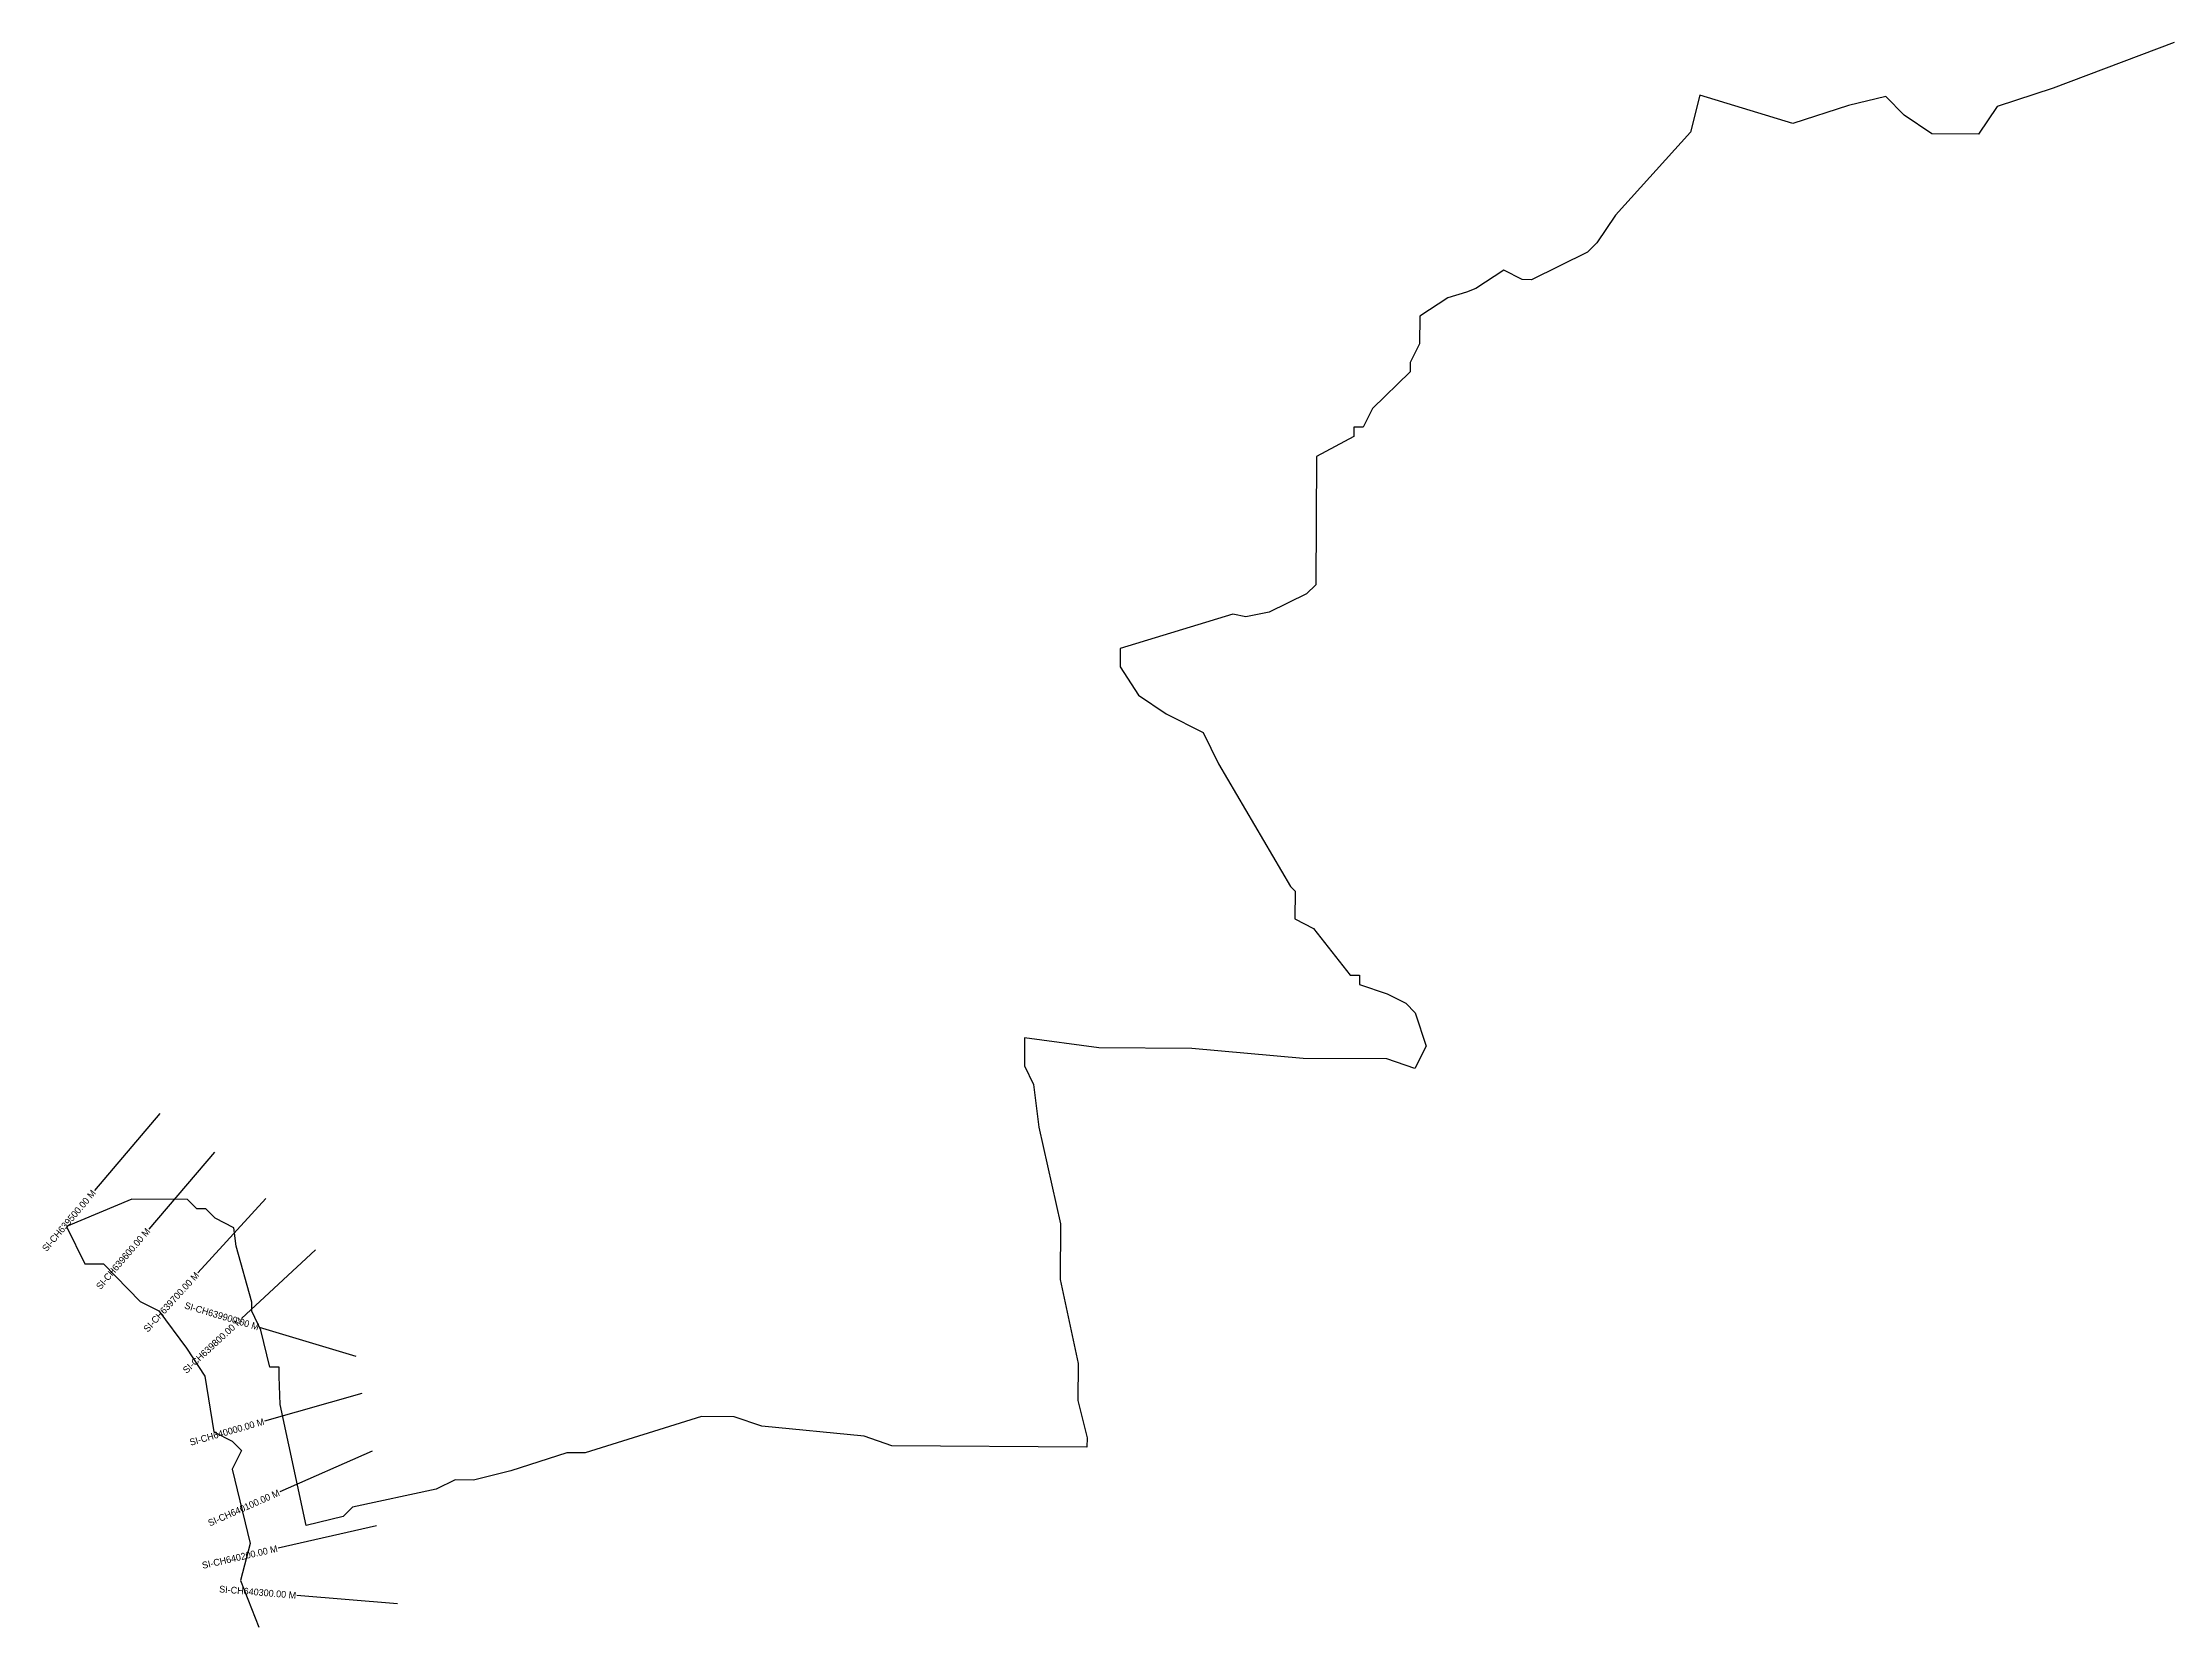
# Model space of a CAD drawing. Header units: metres. Extents: x 328516 to 333598, y 1800837 to 1805837.
# Drawn here: x 328516 to 331671, y 1803291 to 1805633 of the extents above; entities that cross this region are included whole.
import ezdxf
from ezdxf.enums import TextEntityAlignment as Align

# ---------------------------------------------------------------- set-up
doc = ezdxf.new("R2010")
doc.units = ezdxf.units.M
for name, color, linetype in [('CS', 134, 'Continuous'), ('CSMark', 6, 'Continuous'), ('VILLAGE BOUNDRY', 10, 'Continuous')]:
    doc.layers.add(name, color=color, linetype=linetype)

msp = doc.modelspace()

# ---------------------------------------------------------------- linework, layer by layer
at = {"layer": 'CS'}
for p, q in [((328690.1, 1804044.7), (328593.2, 1803930.3)), ((328771.5, 1803987.2), (328673.7, 1803873.4)), ((328847.6, 1803918.9), (328746.5, 1803808.2)), ((328921.3, 1803842.4), (328811.2, 1803740.5)), ((328981.6, 1803684.2), (328838, 1803727.4)), ((328989.9, 1803629.6), (328845.7, 1803588.4)), ((329005.2, 1803543.9), (328868, 1803483.3)), ((329011.8, 1803433.2), (328865.6, 1803399.8)), ((329042.8, 1803317.4), (328893.3, 1803329.9))]:
    msp.add_line(p, q, dxfattribs=at)
at = {"layer": 'VILLAGE BOUNDRY', "flags": 128}
msp.add_lwpolyline([(331677.5, 1805633.4), (331497.9, 1805565.7), (331415, 1805538.7), (331387.2, 1805497.6), (331318.3, 1805498.1), (331277.2, 1805525.9), (331249.8, 1805553.6), (331194.6, 1805540.2), (331111.8, 1805513.2), (330974.2, 1805555.5), (330960.1, 1805500.5), (330849.1, 1805377.2), (330821.2, 1805336.1), (330807.4, 1805322.4), (330724.4, 1805281.6), (330710.6, 1805281.7), (330683.2, 1805295.6), (330641.7, 1805268.4), (330628.2, 1805263.1), (330600.3, 1805254.9), (330558.7, 1805227.6), (330558.4, 1805186.3), (330544.5, 1805158.8), (330544.4, 1805145), (330488.9, 1805090.3), (330474.9, 1805062.8), (330461.2, 1805062.9), (330461.1, 1805049.2), (330405.7, 1805019.1), (330404.5, 1804829.1), (330390.6, 1804815.4), (330335.3, 1804788.2), (330300.8, 1804781.6), (330281.6, 1804785.5), (330114.5, 1804734.6), (330114.3, 1804707.1), (330141.6, 1804665.5), (330182.8, 1804637.7), (330237.7, 1804609.8), (330260.4, 1804563.6), (330366.9, 1804381.7), (330373.9, 1804374.6), (330373.6, 1804333.3), (330401, 1804319.3), (330455.7, 1804250.1), (330469.5, 1804250), (330469.4, 1804236.2), (330510.6, 1804222.2), (330538.1, 1804208.2), (330551.7, 1804194.3), (330568, 1804144.6), (330551.2, 1804111.7), (330509.9, 1804125.7), (330386, 1804126.5), (330220.7, 1804141.4), (330083, 1804142.4), (329972.8, 1804156.9), (329972.6, 1804115.6), (329986.1, 1804087.9), (329993.6, 1804024.7), (330026.1, 1803881), (330025.5, 1803798.3), (330052.2, 1803674.1), (330051.9, 1803619), (330065.3, 1803563.8), (330065.2, 1803550), (329775.9, 1803552), (329734.6, 1803566), (329583.2, 1803580.9), (329541.9, 1803594.9), (329493.7, 1803595.2), (329321.1, 1803541.2), (329293.6, 1803541.4), (329210.7, 1803514.5), (329155.5, 1803501), (329128, 1803501.2), (329100.3, 1803487.6), (328976.1, 1803460.9), (328962.3, 1803447.2), (328907.1, 1803433.8), (328868.5, 1803613.2), (328867.2, 1803654.5), (328867.3, 1803668.3), (328853.5, 1803668.4), (328840.1, 1803723.6), (328826.5, 1803751.3), (328826.6, 1803765), (328803.6, 1803847.9), (328799.8, 1803875.4), (328772.3, 1803889.4), (328758.7, 1803903.3), (328744.9, 1803903.4), (328731.2, 1803917.2), (328648.5, 1803917.8), (328551.8, 1803877.1), (328579, 1803821.8), (328606.6, 1803821.6), (328661.3, 1803766.1), (328688.8, 1803752.2), (328729.7, 1803696.8), (328757, 1803655.3), (328770.2, 1803572.5), (328797.7, 1803558.6), (328811.4, 1803544.7), (328797.4, 1803517.3), (328824.2, 1803406.8), (328810.1, 1803351.8), (328837.2, 1803282.7)], dxfattribs=at)
msp.add_lwpolyline([(331677.5, 1805633.4), (331497.9, 1805565.7), (331415, 1805538.7), (331387.2, 1805497.6), (331318.3, 1805498.1), (331277.2, 1805525.9), (331249.8, 1805553.6), (331194.6, 1805540.2), (331111.8, 1805513.2), (330974.2, 1805555.5), (330960.1, 1805500.5), (330849.1, 1805377.2), (330821.2, 1805336.1), (330807.4, 1805322.4), (330724.4, 1805281.6), (330710.6, 1805281.7), (330683.2, 1805295.6), (330641.7, 1805268.4), (330628.2, 1805263.1), (330600.3, 1805254.9), (330558.7, 1805227.6), (330558.4, 1805186.3), (330544.5, 1805158.8), (330544.4, 1805145), (330488.9, 1805090.3), (330474.9, 1805062.8), (330461.2, 1805062.9), (330461.1, 1805049.2), (330405.7, 1805019.1), (330404.5, 1804829.1), (330390.6, 1804815.4), (330335.3, 1804788.2), (330300.8, 1804781.6), (330281.6, 1804785.5), (330114.5, 1804734.6), (330114.3, 1804707.1), (330141.6, 1804665.5), (330182.8, 1804637.7), (330237.7, 1804609.8), (330260.4, 1804563.6), (330366.9, 1804381.7), (330373.9, 1804374.6), (330373.6, 1804333.3), (330401, 1804319.3), (330455.7, 1804250.1), (330469.5, 1804250), (330469.4, 1804236.2), (330510.6, 1804222.2), (330538.1, 1804208.2), (330551.7, 1804194.3), (330568, 1804144.6), (330551.2, 1804111.7), (330509.9, 1804125.7), (330386, 1804126.5), (330220.7, 1804141.4), (330083, 1804142.4), (329972.8, 1804156.9), (329972.6, 1804115.6), (329986.1, 1804087.9), (329993.6, 1804024.7), (330026.1, 1803881), (330025.5, 1803798.3), (330052.2, 1803674.1), (330051.9, 1803619), (330065.3, 1803563.8), (330065.2, 1803550), (329775.9, 1803552), (329734.6, 1803566), (329583.2, 1803580.9), (329541.9, 1803594.9), (329493.7, 1803595.2), (329321.1, 1803541.2), (329293.6, 1803541.4), (329210.7, 1803514.5), (329155.5, 1803501), (329128, 1803501.2), (329100.3, 1803487.6), (328976.1, 1803460.9), (328962.3, 1803447.2), (328907.1, 1803433.8), (328868.5, 1803613.2), (328867.2, 1803654.5), (328867.3, 1803668.3), (328853.5, 1803668.4), (328840.1, 1803723.6), (328826.5, 1803751.3), (328826.6, 1803765), (328803.6, 1803847.9), (328799.8, 1803875.4), (328772.3, 1803889.4), (328758.7, 1803903.3), (328744.9, 1803903.4), (328731.2, 1803917.2), (328648.5, 1803917.8), (328551.8, 1803877.1), (328579, 1803821.8), (328606.6, 1803821.6), (328661.3, 1803766.1), (328688.8, 1803752.2), (328729.7, 1803696.8), (328757, 1803655.3), (328770.2, 1803572.5), (328797.7, 1803558.6), (328811.4, 1803544.7), (328797.4, 1803517.3), (328824.2, 1803406.8), (328810.1, 1803351.8), (328837.2, 1803282.7)], dxfattribs=at)

# ---------------------------------------------------------------- texts
at = {"layer": 'CSMark'}
for s, rotation, p in [('SI-CH639500.00 M', 49.7124, (328592.5, 1803929.5)), ('SI-CH639600.00 M', 49.3411, (328673.1, 1803872.7)), ('SI-CH639700.00 M', 47.6074, (328745.8, 1803807.4)), ('SI-CH639800.00 M', 42.7835, (328810.5, 1803739.8)), ('SI-CH639900.00 M', 343.2567, (328837, 1803727.7)), ('SI-CH640000.00 M', 15.9542, (328844.7, 1803588.1)), ('SI-CH640100.00 M', 23.851, (328867.1, 1803482.9)), ('SI-CH640200.00 M', 12.8462, (328864.6, 1803399.6)), ('SI-CH640300.00 M', 355.2336, (328892.4, 1803330))]:
    msp.add_text(s, height=10, rotation=rotation, dxfattribs=at).set_placement(p, align=Align.MIDDLE_RIGHT)

doc.saveas('drawing.dxf')
